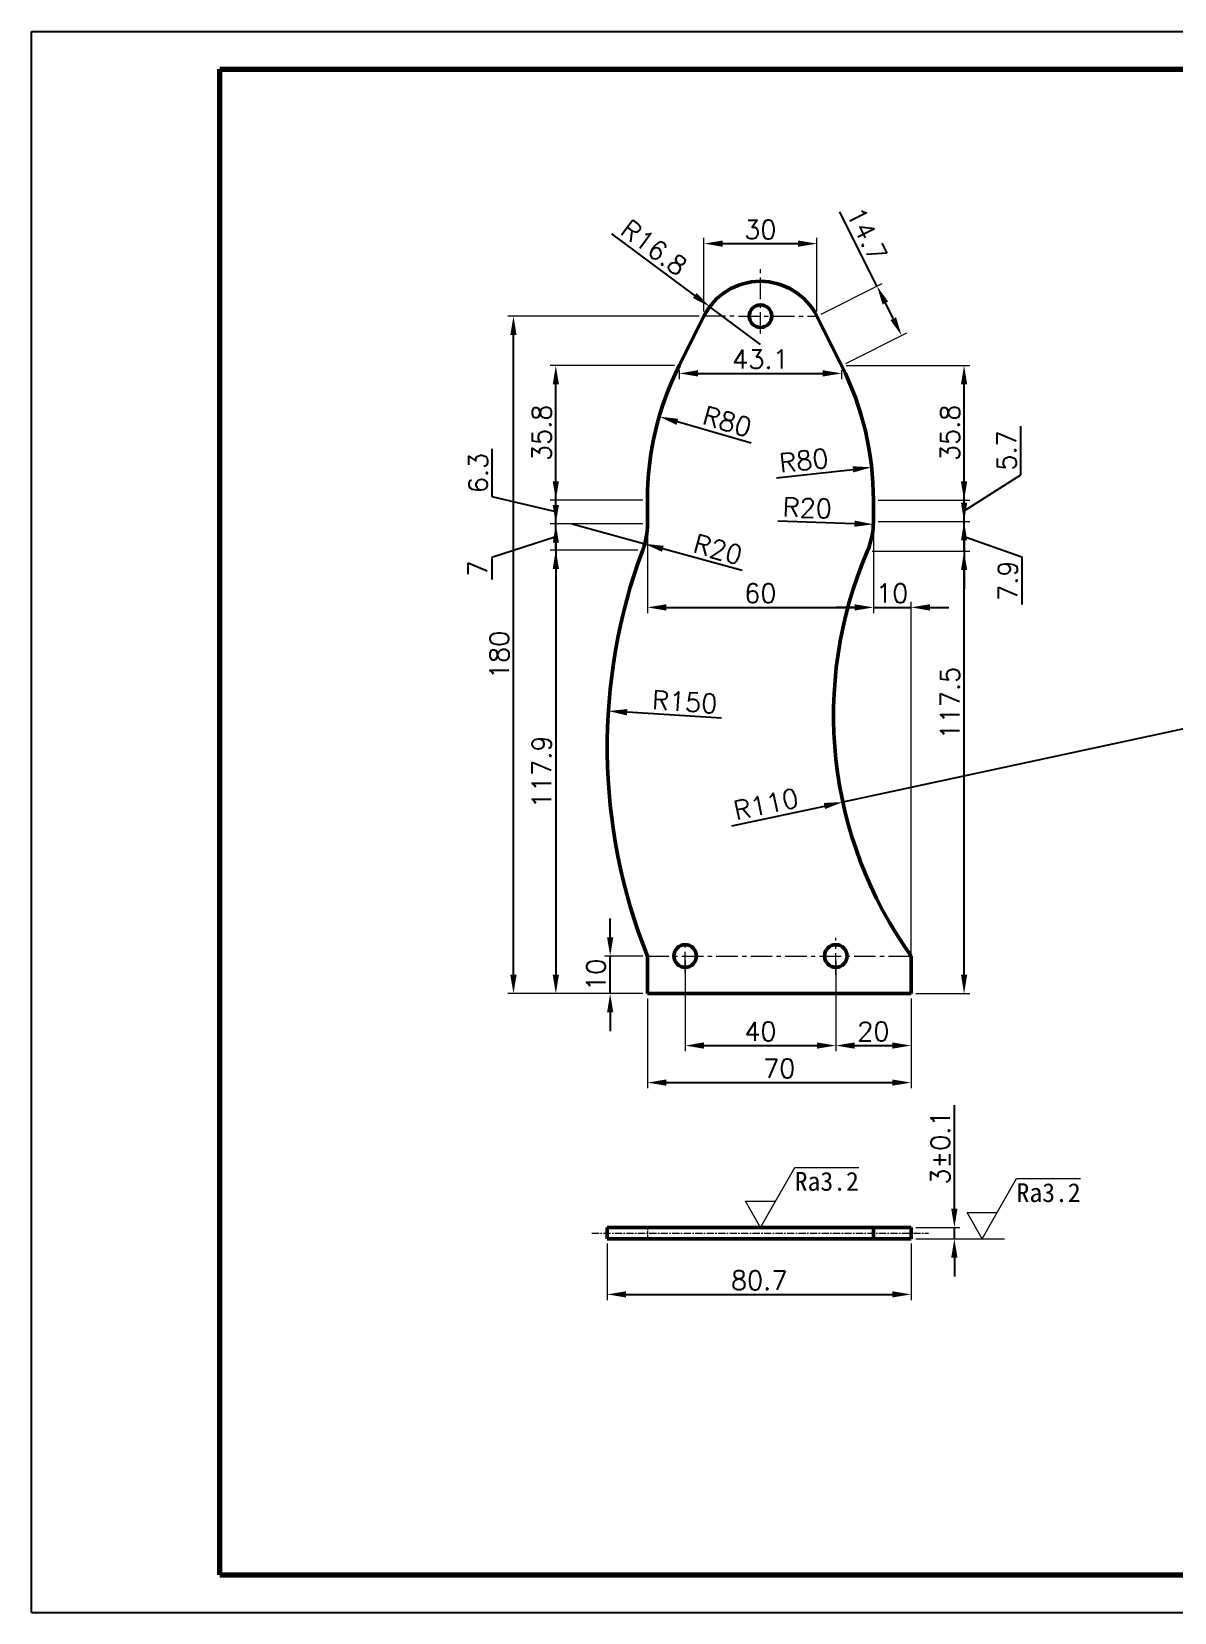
# Model space of a CAD drawing. Header units: millimetres. Extents: x 680 to 977, y 516 to 726.
# Drawn here: x 680 to 831.8, y 516.3 to 726.3 of the extents above; entities that cross this region are included whole.
import ezdxf

# ---------------------------------------------------------------- set-up
doc = ezdxf.new("R2010")
doc.units = ezdxf.units.MM
doc.header["$LTSCALE"] = 0.3
doc.linetypes.add('ACAD_ISO02W100', pattern=[15, 12, -3])
doc.linetypes.add('CENTER', pattern=[50.8, 31.75, -6.35, 6.35, -6.35])
for name, color, linetype, lineweight in [('尺寸线', 6, 'Continuous', 18), ('尺寸线 @ 1', 6, 'Continuous', 18), ('粗实线', 7, 'Continuous', 50), ('细点画线', 1, 'CENTER', 18), ('虚线', 2, 'ACAD_ISO02W100', 18)]:
    doc.layers.add(name, color=color, linetype=linetype, lineweight=lineweight)
doc.styles.add('我的样式', font='romans.shx', dxfattribs={"height": 2.5, "bigfont": 'chineset.shx'})
doc.dimstyles.new('我的样式', dxfattribs={"dimtxt": 2.5, "dimasz": 2.5, "dimexe": 0.75, "dimexo": 0.625, "dimtad": 1, "dimdec": 1, "dimlfac": 2, "dimdsep": 46, "dimtxsty": '我的样式', "dimcen": 2.5, "dimclrd": 256, "dimclre": 256, "dimclrt": 256, "dimadec": 0, "dimazin": 0, "dimtp": 0.018, "dimtm": 0.018, "dimtfac": 1, "dimtdec": 1, "dimtmove": 0, "dimatfit": 3, "dimfxl": 1, "dimlwd": 25, "dimlwe": 18, "dimarcsym": 0})

# ---------------------------------------------------------------- blocks, each defined once
blk = doc.blocks.new('*D11')
at = {"layer": 'Defpoints', "color": 0, "transparency": 16777216}
for p in [(761.79, 598.54), (796.79, 598.54), (796.79, 586.72)]:
    blk.add_point(p, dxfattribs=at)
at = {"layer": '尺寸线', "linetype": 'Continuous', "lineweight": 18, "transparency": 16777216}
for p, q in [((761.79, 597.91), (761.79, 585.97)), ((796.79, 597.91), (796.79, 585.97))]:
    blk.add_line(p, q, dxfattribs=at)
at = {"layer": '尺寸线', "linetype": 'Continuous', "lineweight": 25, "transparency": 16777216}
blk.add_line((764.29, 586.72), (794.29, 586.72), dxfattribs=at)
at = {"layer": '尺寸线', "transparency": 16777216}
for points in [[(764.29, 587.14), (764.29, 586.31), (761.79, 586.72)], [(794.29, 587.14), (794.29, 586.31), (796.79, 586.72)]]:
    blk.add_solid(points, dxfattribs=at)
at = {"layer": '尺寸线', "transparency": 16777216, "insert": (779.29, 588.6), "char_height": 2.5, "attachment_point": 5, "style": '我的样式'}
blk.add_mtext('70', dxfattribs=at)
blk = doc.blocks.new('*D12')
at = {"layer": 'Defpoints', "color": 0, "transparency": 16777216}
for p in [(766.79, 603.54), (786.79, 603.54), (786.79, 591.64)]:
    blk.add_point(p, dxfattribs=at)
at = {"layer": '尺寸线', "linetype": 'Continuous', "lineweight": 18, "transparency": 16777216}
for p, q in [((766.79, 602.91), (766.79, 590.89)), ((786.79, 602.91), (786.79, 590.89))]:
    blk.add_line(p, q, dxfattribs=at)
at = {"layer": '尺寸线', "linetype": 'Continuous', "lineweight": 25, "transparency": 16777216}
blk.add_line((769.29, 591.64), (784.29, 591.64), dxfattribs=at)
at = {"layer": '尺寸线', "transparency": 16777216}
for points in [[(769.29, 592.06), (769.29, 591.23), (766.79, 591.64)], [(784.29, 592.06), (784.29, 591.23), (786.79, 591.64)]]:
    blk.add_solid(points, dxfattribs=at)
at = {"layer": '尺寸线', "transparency": 16777216, "insert": (776.79, 593.52), "char_height": 2.5, "attachment_point": 5, "style": '我的样式'}
blk.add_mtext('40', dxfattribs=at)
blk = doc.blocks.new('*D13')
at = {"layer": 'Defpoints', "color": 0, "transparency": 16777216}
for p in [(786.79, 603.54), (796.79, 598.54), (796.79, 591.64)]:
    blk.add_point(p, dxfattribs=at)
at = {"layer": '尺寸线', "linetype": 'Continuous', "lineweight": 18, "transparency": 16777216}
for p, q in [((786.79, 602.91), (786.79, 590.89)), ((796.79, 597.91), (796.79, 590.89))]:
    blk.add_line(p, q, dxfattribs=at)
at = {"layer": '尺寸线', "linetype": 'Continuous', "lineweight": 25, "transparency": 16777216}
blk.add_line((789.29, 591.64), (794.29, 591.64), dxfattribs=at)
at = {"layer": '尺寸线', "transparency": 16777216}
for points in [[(789.29, 592.06), (789.29, 591.23), (786.79, 591.64)], [(794.29, 592.06), (794.29, 591.23), (796.79, 591.64)]]:
    blk.add_solid(points, dxfattribs=at)
at = {"layer": '尺寸线', "transparency": 16777216, "insert": (791.79, 593.52), "char_height": 2.5, "attachment_point": 5, "style": '我的样式'}
blk.add_mtext('20', dxfattribs=at)
blk = doc.blocks.new('*D14')
at = {"layer": 'Defpoints', "color": 0, "transparency": 16777216}
for p in [(756.46, 565.97), (796.79, 565.97), (796.79, 558.59)]:
    blk.add_point(p, dxfattribs=at)
at = {"layer": '尺寸线', "linetype": 'Continuous', "lineweight": 18, "transparency": 16777216}
for p, q in [((756.46, 565.34), (756.46, 557.84)), ((796.79, 565.34), (796.79, 557.84))]:
    blk.add_line(p, q, dxfattribs=at)
at = {"layer": '尺寸线', "linetype": 'Continuous', "lineweight": 25, "transparency": 16777216}
blk.add_line((758.96, 558.59), (794.29, 558.59), dxfattribs=at)
at = {"layer": '尺寸线', "transparency": 16777216}
for points in [[(758.96, 559), (758.96, 558.17), (756.46, 558.59)], [(794.29, 559), (794.29, 558.17), (796.79, 558.59)]]:
    blk.add_solid(points, dxfattribs=at)
at = {"layer": '尺寸线', "transparency": 16777216, "insert": (776.63, 560.46), "char_height": 2.5, "attachment_point": 5, "style": '我的样式'}
blk.add_mtext('80.7', dxfattribs=at)
blk = doc.blocks.new('*D16')
at = {"layer": 'Defpoints', "color": 0, "transparency": 16777216}
for p in [(796.79, 567.47), (802.54, 567.47), (796.79, 565.97)]:
    blk.add_point(p, dxfattribs=at)
at = {"layer": '尺寸线', "linetype": 'Continuous', "lineweight": 25, "transparency": 16777216}
for p, q in [((802.54, 569.97), (802.54, 583.72)), ((802.54, 565.97), (802.54, 567.47)), ((802.54, 563.47), (802.54, 560.97))]:
    blk.add_line(p, q, dxfattribs=at)
at = {"layer": '尺寸线', "linetype": 'Continuous', "lineweight": 18, "transparency": 16777216}
for p, q in [((797.42, 567.47), (803.29, 567.47)), ((797.42, 565.97), (803.29, 565.97))]:
    blk.add_line(p, q, dxfattribs=at)
at = {"layer": '尺寸线', "transparency": 16777216}
for points in [[(802.13, 569.97), (802.96, 569.97), (802.54, 567.47)], [(802.13, 563.47), (802.96, 563.47), (802.54, 565.97)]]:
    blk.add_solid(points, dxfattribs=at)
at = {"layer": '尺寸线', "transparency": 16777216, "insert": (800.67, 578.09), "char_height": 2.5, "attachment_point": 5, "rotation": 90, "style": '我的样式'}
blk.add_mtext('{\\Fromans,chineset|c134;3%%P0.1}', dxfattribs=at)
blk = doc.blocks.new('*D19')
at = {"layer": 'Defpoints', "color": 0, "transparency": 16777216}
for p in [(763.37, 675.2), (801.79, 664.1)]:
    blk.add_point(p, dxfattribs=at)
at = {"layer": '尺寸线', "linetype": 'Continuous', "lineweight": 25, "transparency": 16777216}
blk.add_line((775.55, 671.68), (765.77, 674.5), dxfattribs=at)
at = {"layer": '尺寸线', "transparency": 16777216}
blk.add_solid([(765.88, 674.9), (765.65, 674.1), (763.37, 675.2)], dxfattribs=at)
at = {"layer": '尺寸线', "transparency": 16777216, "insert": (772.38, 674.55), "char_height": 2.5, "attachment_point": 5, "rotation": 343.8871, "style": '我的样式'}
blk.add_mtext('R80', dxfattribs=at)
blk = doc.blocks.new('*D20')
at = {"layer": 'Defpoints', "color": 0, "transparency": 16777216}
for p in [(791.56, 668.46), (751.79, 664.1)]:
    blk.add_point(p, dxfattribs=at)
at = {"layer": '尺寸线', "linetype": 'Continuous', "lineweight": 25, "transparency": 16777216}
blk.add_line((778.95, 667.08), (789.07, 668.19), dxfattribs=at)
at = {"layer": '尺寸线', "transparency": 16777216}
blk.add_solid([(789.02, 668.6), (789.12, 667.78), (791.56, 668.46)], dxfattribs=at)
at = {"layer": '尺寸线', "transparency": 16777216, "insert": (782.56, 669.36), "char_height": 2.5, "attachment_point": 5, "rotation": 6.2662, "style": '我的样式'}
blk.add_mtext('{\\Fromans,chineset|c134;R80}', dxfattribs=at)
blk = doc.blocks.new('*D21')
at = {"layer": 'Defpoints', "color": 0, "transparency": 16777216}
for p in [(770.07, 689.8), (776.79, 684.79)]:
    blk.add_point(p, dxfattribs=at)
at = {"layer": '尺寸线', "linetype": 'Continuous', "lineweight": 25, "transparency": 16777216}
for p, q in [((757.04, 699.5), (768.06, 691.29)), ((776.79, 684.79), (770.07, 689.8))]:
    blk.add_line(p, q, dxfattribs=at)
at = {"layer": '尺寸线', "transparency": 16777216}
blk.add_solid([(768.31, 691.63), (767.82, 690.96), (770.07, 689.8)], dxfattribs=at)
at = {"layer": '尺寸线', "transparency": 16777216, "insert": (762.67, 697.65), "char_height": 2.5, "attachment_point": 5, "rotation": 323.3248, "style": '我的样式'}
blk.add_mtext('R16.8', dxfattribs=at)
blk = doc.blocks.new('*D22')
at = {"layer": 'Defpoints', "color": 0, "transparency": 16777216}
for p in [(841.51, 635.57), (787.74, 623.99)]:
    blk.add_point(p, dxfattribs=at)
at = {"layer": '尺寸线', "linetype": 'Continuous', "lineweight": 25, "transparency": 16777216}
for p, q in [((841.51, 635.57), (787.74, 623.99)), ((773.02, 620.82), (785.3, 623.46))]:
    blk.add_line(p, q, dxfattribs=at)
at = {"layer": '尺寸线', "transparency": 16777216}
blk.add_solid([(785.21, 623.87), (785.38, 623.06), (787.74, 623.99)], dxfattribs=at)
at = {"layer": '尺寸线', "transparency": 16777216, "insert": (777.54, 623.71), "char_height": 2.5, "attachment_point": 5, "rotation": 12.1523, "style": '我的样式'}
blk.add_mtext('R110', dxfattribs=at)
blk = doc.blocks.new('*D23')
at = {"layer": 'Defpoints', "color": 0, "transparency": 16777216}
for p in [(751.79, 660.95), (761.43, 658.3)]:
    blk.add_point(p, dxfattribs=at)
at = {"layer": '尺寸线', "linetype": 'Continuous', "lineweight": 25, "transparency": 16777216}
for p, q in [((751.79, 660.95), (761.43, 658.3)), ((774.35, 654.74), (763.84, 657.63))]:
    blk.add_line(p, q, dxfattribs=at)
at = {"layer": '尺寸线', "transparency": 16777216}
blk.add_solid([(763.96, 658.03), (763.73, 657.23), (761.43, 658.3)], dxfattribs=at)
at = {"layer": '尺寸线', "transparency": 16777216, "insert": (771.15, 657.56), "char_height": 2.5, "attachment_point": 5, "rotation": 344.5847, "style": '我的样式'}
blk.add_mtext('R20', dxfattribs=at)
blk = doc.blocks.new('*D24')
at = {"layer": 'Defpoints', "color": 0, "transparency": 16777216}
for p in [(761.17, 657.47), (749.63, 598.54), (761.79, 598.54)]:
    blk.add_point(p, dxfattribs=at)
at = {"layer": '尺寸线', "linetype": 'Continuous', "lineweight": 18, "transparency": 16777216}
for p, q in [((760.54, 657.47), (748.88, 657.47)), ((761.17, 598.54), (748.88, 598.54))]:
    blk.add_line(p, q, dxfattribs=at)
at = {"layer": '尺寸线', "linetype": 'Continuous', "lineweight": 25, "transparency": 16777216}
blk.add_line((749.63, 654.97), (749.63, 601.04), dxfattribs=at)
at = {"layer": '尺寸线', "transparency": 16777216}
for points in [[(749.22, 654.97), (750.05, 654.97), (749.63, 657.47)], [(749.22, 601.04), (750.05, 601.04), (749.63, 598.54)]]:
    blk.add_solid(points, dxfattribs=at)
at = {"layer": '尺寸线', "transparency": 16777216, "insert": (747.76, 628), "char_height": 2.5, "attachment_point": 5, "rotation": 90, "style": '我的样式'}
blk.add_mtext('117.9', dxfattribs=at)
blk = doc.blocks.new('*D25')
at = {"layer": 'Defpoints', "color": 0, "transparency": 16777216}
for p in [(784.29, 698.18), (769.29, 688.54), (784.29, 688.54)]:
    blk.add_point(p, dxfattribs=at)
at = {"layer": '尺寸线', "linetype": 'Continuous', "lineweight": 18, "transparency": 16777216}
for p, q in [((769.29, 689.16), (769.29, 698.93)), ((784.29, 689.16), (784.29, 698.93))]:
    blk.add_line(p, q, dxfattribs=at)
at = {"layer": '尺寸线', "linetype": 'Continuous', "lineweight": 25, "transparency": 16777216}
blk.add_line((771.79, 698.18), (781.79, 698.18), dxfattribs=at)
at = {"layer": '尺寸线', "transparency": 16777216}
for points in [[(771.79, 698.59), (771.79, 697.76), (769.29, 698.18)], [(781.79, 698.59), (781.79, 697.76), (784.29, 698.18)]]:
    blk.add_solid(points, dxfattribs=at)
at = {"layer": '尺寸线', "transparency": 16777216, "insert": (776.79, 700.05), "char_height": 2.5, "attachment_point": 5, "style": '我的样式'}
blk.add_mtext('30', dxfattribs=at)
blk = doc.blocks.new('*D26')
at = {"layer": 'Defpoints', "color": 0, "transparency": 16777216}
for p in [(766.02, 681.99), (787.57, 681.99), (787.57, 680.94)]:
    blk.add_point(p, dxfattribs=at)
at = {"layer": '尺寸线', "linetype": 'Continuous', "lineweight": 18, "transparency": 16777216}
for p, q in [((766.02, 681.36), (766.02, 680.19)), ((787.57, 681.36), (787.57, 680.19))]:
    blk.add_line(p, q, dxfattribs=at)
at = {"layer": '尺寸线', "linetype": 'Continuous', "lineweight": 25, "transparency": 16777216}
blk.add_line((768.52, 680.94), (785.07, 680.94), dxfattribs=at)
at = {"layer": '尺寸线', "transparency": 16777216}
for points in [[(768.52, 681.36), (768.52, 680.52), (766.02, 680.94)], [(785.07, 681.36), (785.07, 680.52), (787.57, 680.94)]]:
    blk.add_solid(points, dxfattribs=at)
at = {"layer": '尺寸线', "transparency": 16777216, "insert": (776.79, 682.82), "char_height": 2.5, "attachment_point": 5, "style": '我的样式'}
blk.add_mtext('43.1', dxfattribs=at)
blk = doc.blocks.new('*D27')
at = {"layer": 'Defpoints', "color": 0, "transparency": 16777216}
for p in [(761.79, 662.53), (791.79, 662.67), (791.79, 649.85)]:
    blk.add_point(p, dxfattribs=at)
at = {"layer": '尺寸线', "linetype": 'Continuous', "lineweight": 18, "transparency": 16777216}
for p, q in [((761.79, 661.9), (761.79, 649.1)), ((791.79, 662.05), (791.79, 649.1))]:
    blk.add_line(p, q, dxfattribs=at)
at = {"layer": '尺寸线', "linetype": 'Continuous', "lineweight": 25, "transparency": 16777216}
blk.add_line((764.29, 649.85), (789.29, 649.85), dxfattribs=at)
at = {"layer": '尺寸线', "transparency": 16777216}
for points in [[(764.29, 650.27), (764.29, 649.43), (761.79, 649.85)], [(789.29, 650.27), (789.29, 649.43), (791.79, 649.85)]]:
    blk.add_solid(points, dxfattribs=at)
at = {"layer": '尺寸线', "transparency": 16777216, "insert": (776.79, 651.73), "char_height": 2.5, "attachment_point": 5, "style": '我的样式'}
blk.add_mtext('60', dxfattribs=at)
blk = doc.blocks.new('*D28')
at = {"layer": 'Defpoints', "color": 0, "transparency": 16777216}
for p in [(784.29, 688.54), (795.54, 685.97), (787.57, 681.99)]:
    blk.add_point(p, dxfattribs=at)
at = {"layer": '尺寸线', "linetype": 'Continuous', "lineweight": 25, "transparency": 16777216}
for p, q in [((792.27, 692.53), (787.34, 702.38)), ((794.43, 688.21), (793.39, 690.29))]:
    blk.add_line(p, q, dxfattribs=at)
at = {"layer": '尺寸线', "linetype": 'Continuous', "lineweight": 18, "transparency": 16777216}
for p, q in [((784.85, 688.82), (792.94, 692.86)), ((788.13, 682.26), (796.22, 686.31))]:
    blk.add_line(p, q, dxfattribs=at)
at = {"layer": '尺寸线', "transparency": 16777216}
for points in [[(793.76, 690.48), (793.01, 690.1), (792.27, 692.53)], [(794.8, 688.39), (794.05, 688.02), (795.54, 685.97)]]:
    blk.add_solid(points, dxfattribs=at)
at = {"layer": '尺寸线', "transparency": 16777216, "insert": (790.92, 699.41), "char_height": 2.5, "attachment_point": 5, "rotation": 296.5651, "style": '我的样式'}
blk.add_mtext('14.7', dxfattribs=at)
blk = doc.blocks.new('*D29')
at = {"layer": 'Defpoints', "color": 0, "transparency": 16777216}
for p in [(756.85, 603.54), (761.79, 603.54), (761.79, 598.54)]:
    blk.add_point(p, dxfattribs=at)
at = {"layer": '尺寸线', "linetype": 'Continuous', "lineweight": 25, "transparency": 16777216}
for p, q in [((756.85, 606.04), (756.85, 608.54)), ((756.85, 598.54), (756.85, 603.54)), ((756.85, 596.04), (756.85, 593.54))]:
    blk.add_line(p, q, dxfattribs=at)
at = {"layer": '尺寸线', "linetype": 'Continuous', "lineweight": 18, "transparency": 16777216}
for p, q in [((761.17, 603.54), (756.1, 603.54)), ((761.17, 598.54), (756.1, 598.54))]:
    blk.add_line(p, q, dxfattribs=at)
at = {"layer": '尺寸线', "transparency": 16777216}
for points in [[(756.43, 606.04), (757.26, 606.04), (756.85, 603.54)], [(756.43, 596.04), (757.26, 596.04), (756.85, 598.54)]]:
    blk.add_solid(points, dxfattribs=at)
at = {"layer": '尺寸线', "transparency": 16777216, "insert": (754.97, 601.04), "char_height": 2.5, "attachment_point": 5, "rotation": 90, "style": '我的样式'}
blk.add_mtext('10', dxfattribs=at)
blk = doc.blocks.new('*D30')
at = {"layer": 'Defpoints', "color": 0, "transparency": 16777216}
for p in [(744.01, 688.54), (769.29, 688.54), (761.79, 598.54)]:
    blk.add_point(p, dxfattribs=at)
at = {"layer": '尺寸线', "linetype": 'Continuous', "lineweight": 18, "transparency": 16777216}
for p, q in [((768.67, 688.54), (743.26, 688.54)), ((761.17, 598.54), (743.26, 598.54))]:
    blk.add_line(p, q, dxfattribs=at)
at = {"layer": '尺寸线', "linetype": 'Continuous', "lineweight": 25, "transparency": 16777216}
blk.add_line((744.01, 601.04), (744.01, 686.04), dxfattribs=at)
at = {"layer": '尺寸线', "transparency": 16777216}
for points in [[(743.59, 686.04), (744.42, 686.04), (744.01, 688.54)], [(743.59, 601.04), (744.42, 601.04), (744.01, 598.54)]]:
    blk.add_solid(points, dxfattribs=at)
at = {"layer": '尺寸线', "transparency": 16777216, "insert": (742.13, 643.54), "char_height": 2.5, "attachment_point": 5, "rotation": 90, "style": '我的样式'}
blk.add_mtext('180', dxfattribs=at)
blk = doc.blocks.new('*D31')
at = {"layer": 'Defpoints', "color": 0, "transparency": 16777216}
for p in [(791.79, 662.67), (796.79, 649.85), (796.79, 598.54)]:
    blk.add_point(p, dxfattribs=at)
at = {"layer": '尺寸线', "linetype": 'Continuous', "lineweight": 18, "transparency": 16777216}
for p, q in [((791.79, 662.05), (791.79, 649.1)), ((796.79, 599.16), (796.79, 650.6))]:
    blk.add_line(p, q, dxfattribs=at)
at = {"layer": '尺寸线', "linetype": 'Continuous', "lineweight": 25, "transparency": 16777216}
for p, q in [((789.29, 649.85), (786.79, 649.85)), ((791.79, 649.85), (796.79, 649.85)), ((799.29, 649.85), (801.79, 649.85))]:
    blk.add_line(p, q, dxfattribs=at)
at = {"layer": '尺寸线', "transparency": 16777216}
for points in [[(789.29, 650.27), (789.29, 649.43), (791.79, 649.85)], [(799.29, 650.27), (799.29, 649.43), (796.79, 649.85)]]:
    blk.add_solid(points, dxfattribs=at)
at = {"layer": '尺寸线', "transparency": 16777216, "insert": (794.29, 651.73), "char_height": 2.5, "attachment_point": 5, "style": '我的样式'}
blk.add_mtext('10', dxfattribs=at)
blk = doc.blocks.new('*D32')
at = {"layer": 'Defpoints', "color": 0, "transparency": 16777216}
for p in [(781.79, 661.25), (791.79, 660.89)]:
    blk.add_point(p, dxfattribs=at)
at = {"layer": '尺寸线', "linetype": 'Continuous', "lineweight": 25, "transparency": 16777216}
blk.add_line((779.12, 661.34), (789.29, 660.98), dxfattribs=at)
at = {"layer": '尺寸线', "transparency": 16777216}
blk.add_solid([(789.3, 661.39), (789.27, 660.56), (791.79, 660.89)], dxfattribs=at)
at = {"layer": '尺寸线', "transparency": 16777216, "insert": (783.02, 663.08), "char_height": 2.5, "attachment_point": 5, "rotation": 357.9457, "style": '我的样式'}
blk.add_mtext('R20', dxfattribs=at)
blk = doc.blocks.new('*D33')
at = {"layer": 'Defpoints', "color": 0, "transparency": 16777216}
for p in [(790.98, 657.3), (803.83, 657.3), (796.79, 598.54)]:
    blk.add_point(p, dxfattribs=at)
at = {"layer": '尺寸线', "linetype": 'Continuous', "lineweight": 18, "transparency": 16777216}
for p, q in [((791.61, 657.3), (804.58, 657.3)), ((797.42, 598.54), (804.58, 598.54))]:
    blk.add_line(p, q, dxfattribs=at)
at = {"layer": '尺寸线', "linetype": 'Continuous', "lineweight": 25, "transparency": 16777216}
blk.add_line((803.83, 601.04), (803.83, 654.8), dxfattribs=at)
at = {"layer": '尺寸线', "transparency": 16777216}
for points in [[(803.42, 654.8), (804.25, 654.8), (803.83, 657.3)], [(803.42, 601.04), (804.25, 601.04), (803.83, 598.54)]]:
    blk.add_solid(points, dxfattribs=at)
at = {"layer": '尺寸线', "transparency": 16777216, "insert": (801.96, 637.14), "char_height": 2.5, "attachment_point": 5, "rotation": 90, "style": '我的样式'}
blk.add_mtext('117.5', dxfattribs=at)
blk = doc.blocks.new('*D34')
at = {"layer": 'Defpoints', "color": 0, "transparency": 16777216}
for p in [(791.79, 661.25), (803.83, 661.25), (790.98, 657.3)]:
    blk.add_point(p, dxfattribs=at)
at = {"layer": '尺寸线', "linetype": 'Continuous', "lineweight": 25, "transparency": 16777216}
for p, q in [((803.83, 663.75), (803.83, 666.25)), ((803.83, 657.3), (803.83, 661.25)), ((803.83, 657.3), (803.83, 661.25)), ((803.83, 659.27), (811.51, 656.58)), ((811.51, 656.58), (811.51, 650.22)), ((803.83, 654.8), (803.83, 652.3))]:
    blk.add_line(p, q, dxfattribs=at)
at = {"layer": '尺寸线', "linetype": 'Continuous', "lineweight": 18, "transparency": 16777216}
for p, q in [((792.42, 661.25), (804.58, 661.25)), ((791.61, 657.3), (804.58, 657.3))]:
    blk.add_line(p, q, dxfattribs=at)
at = {"layer": '尺寸线', "transparency": 16777216}
for points in [[(803.42, 663.75), (804.25, 663.75), (803.83, 661.25)], [(803.42, 654.8), (804.25, 654.8), (803.83, 657.3)]]:
    blk.add_solid(points, dxfattribs=at)
at = {"layer": '尺寸线', "transparency": 16777216, "insert": (809.64, 653.4), "char_height": 2.5, "attachment_point": 5, "rotation": 90, "style": '我的样式'}
blk.add_mtext('7.9', dxfattribs=at)
blk = doc.blocks.new('*D35')
at = {"layer": 'Defpoints', "color": 0, "transparency": 16777216}
for p in [(749.63, 660.95), (761.79, 660.95), (761.17, 657.47)]:
    blk.add_point(p, dxfattribs=at)
at = {"layer": '尺寸线', "linetype": 'Continuous', "lineweight": 25, "transparency": 16777216}
for p, q in [((749.63, 663.45), (749.63, 665.95)), ((749.63, 657.47), (749.63, 660.95)), ((749.63, 657.47), (749.63, 660.95)), ((749.63, 659.21), (741.12, 656.47)), ((741.12, 656.47), (741.12, 653.55)), ((749.63, 654.97), (749.63, 652.47))]:
    blk.add_line(p, q, dxfattribs=at)
at = {"layer": '尺寸线', "linetype": 'Continuous', "lineweight": 18, "transparency": 16777216}
for p, q in [((761.17, 660.95), (748.88, 660.95)), ((760.54, 657.47), (748.88, 657.47))]:
    blk.add_line(p, q, dxfattribs=at)
at = {"layer": '尺寸线', "transparency": 16777216}
for points in [[(749.22, 663.45), (750.05, 663.45), (749.63, 660.95)], [(749.22, 654.97), (750.05, 654.97), (749.63, 657.47)]]:
    blk.add_solid(points, dxfattribs=at)
at = {"layer": '尺寸线', "transparency": 16777216, "insert": (739.25, 655.01), "char_height": 2.5, "attachment_point": 5, "rotation": 90, "style": '我的样式'}
blk.add_mtext('7', dxfattribs=at)
blk = doc.blocks.new('*D36')
at = {"layer": 'Defpoints', "color": 0, "transparency": 16777216}
for p in [(749.63, 664.1), (761.79, 664.1), (761.79, 660.95)]:
    blk.add_point(p, dxfattribs=at)
at = {"layer": '尺寸线', "linetype": 'Continuous', "lineweight": 25, "transparency": 16777216}
for p, q in [((741.2, 664.53), (741.2, 670.9)), ((749.63, 666.6), (749.63, 669.1)), ((749.63, 662.53), (741.2, 664.53)), ((749.63, 660.95), (749.63, 664.1)), ((749.63, 660.95), (749.63, 664.1)), ((749.63, 658.45), (749.63, 655.95))]:
    blk.add_line(p, q, dxfattribs=at)
at = {"layer": '尺寸线', "linetype": 'Continuous', "lineweight": 18, "transparency": 16777216}
for p, q in [((761.17, 664.1), (748.88, 664.1)), ((761.17, 660.95), (748.88, 660.95))]:
    blk.add_line(p, q, dxfattribs=at)
at = {"layer": '尺寸线', "transparency": 16777216}
for points in [[(749.22, 666.6), (750.05, 666.6), (749.63, 664.1)], [(749.22, 658.45), (750.05, 658.45), (749.63, 660.95)]]:
    blk.add_solid(points, dxfattribs=at)
at = {"layer": '尺寸线', "transparency": 16777216, "insert": (739.32, 667.71), "char_height": 2.5, "attachment_point": 5, "rotation": 90, "style": '我的样式'}
blk.add_mtext('6.3', dxfattribs=at)
blk = doc.blocks.new('*D37')
at = {"layer": 'Defpoints', "color": 0, "transparency": 16777216}
for p in [(791.79, 664.1), (803.83, 664.1), (791.79, 661.25)]:
    blk.add_point(p, dxfattribs=at)
at = {"layer": '尺寸线', "linetype": 'Continuous', "lineweight": 25, "transparency": 16777216}
for p, q in [((811.35, 667.45), (811.35, 673.94)), ((803.83, 666.6), (803.83, 669.1)), ((803.83, 662.67), (811.35, 667.45)), ((803.83, 661.25), (803.83, 664.1)), ((803.83, 661.25), (803.83, 664.1)), ((803.83, 658.75), (803.83, 656.25))]:
    blk.add_line(p, q, dxfattribs=at)
at = {"layer": '尺寸线', "linetype": 'Continuous', "lineweight": 18, "transparency": 16777216}
for p, q in [((792.42, 664.1), (804.58, 664.1)), ((792.42, 661.25), (804.58, 661.25))]:
    blk.add_line(p, q, dxfattribs=at)
at = {"layer": '尺寸线', "transparency": 16777216}
for points in [[(803.42, 666.6), (804.25, 666.6), (803.83, 664.1)], [(803.42, 658.75), (804.25, 658.75), (803.83, 661.25)]]:
    blk.add_solid(points, dxfattribs=at)
at = {"layer": '尺寸线', "transparency": 16777216, "insert": (809.48, 670.7), "char_height": 2.5, "attachment_point": 5, "rotation": 90, "style": '我的样式'}
blk.add_mtext('5.7', dxfattribs=at)
blk = doc.blocks.new('*D38')
at = {"layer": 'Defpoints', "color": 0, "transparency": 16777216}
for p in [(787.57, 681.99), (803.83, 681.99), (791.79, 664.1)]:
    blk.add_point(p, dxfattribs=at)
at = {"layer": '尺寸线', "linetype": 'Continuous', "lineweight": 18, "transparency": 16777216}
for p, q in [((788.2, 681.99), (804.58, 681.99)), ((792.42, 664.1), (804.58, 664.1))]:
    blk.add_line(p, q, dxfattribs=at)
at = {"layer": '尺寸线', "linetype": 'Continuous', "lineweight": 25, "transparency": 16777216}
blk.add_line((803.83, 666.6), (803.83, 679.49), dxfattribs=at)
at = {"layer": '尺寸线', "transparency": 16777216}
for points in [[(803.42, 679.49), (804.25, 679.49), (803.83, 681.99)], [(803.42, 666.6), (804.25, 666.6), (803.83, 664.1)]]:
    blk.add_solid(points, dxfattribs=at)
at = {"layer": '尺寸线', "transparency": 16777216, "insert": (801.96, 673.04), "char_height": 2.5, "attachment_point": 5, "rotation": 90, "style": '我的样式'}
blk.add_mtext('35.8', dxfattribs=at)
blk = doc.blocks.new('*D39')
at = {"layer": 'Defpoints', "color": 0, "transparency": 16777216}
for p in [(749.63, 681.99), (766.02, 681.99), (761.79, 664.1)]:
    blk.add_point(p, dxfattribs=at)
at = {"layer": '尺寸线', "linetype": 'Continuous', "lineweight": 18, "transparency": 16777216}
for p, q in [((765.39, 681.99), (748.88, 681.99)), ((761.17, 664.1), (748.88, 664.1))]:
    blk.add_line(p, q, dxfattribs=at)
at = {"layer": '尺寸线', "linetype": 'Continuous', "lineweight": 25, "transparency": 16777216}
blk.add_line((749.63, 666.6), (749.63, 679.49), dxfattribs=at)
at = {"layer": '尺寸线', "transparency": 16777216}
for points in [[(749.22, 679.49), (750.05, 679.49), (749.63, 681.99)], [(749.22, 666.6), (750.05, 666.6), (749.63, 664.1)]]:
    blk.add_solid(points, dxfattribs=at)
at = {"layer": '尺寸线', "transparency": 16777216, "insert": (747.76, 673.04), "char_height": 2.5, "attachment_point": 5, "rotation": 90, "style": '我的样式'}
blk.add_mtext('35.8', dxfattribs=at)
blk = doc.blocks.new('*D40')
at = {"layer": 'Defpoints', "color": 0, "transparency": 16777216}
for p in [(756.61, 636.08), (831.46, 631.32)]:
    blk.add_point(p, dxfattribs=at)
at = {"layer": '尺寸线', "linetype": 'Continuous', "lineweight": 25, "transparency": 16777216}
blk.add_line((771.64, 635.12), (759.11, 635.92), dxfattribs=at)
at = {"layer": '尺寸线', "transparency": 16777216}
blk.add_solid([(759.13, 636.34), (759.08, 635.5), (756.61, 636.08)], dxfattribs=at)
at = {"layer": '尺寸线', "transparency": 16777216, "insert": (766.74, 637.31), "char_height": 2.5, "attachment_point": 5, "rotation": 356.3607, "style": '我的样式'}
blk.add_mtext('R150', dxfattribs=at)
blk = doc.blocks.new('Ra3.2')
at = {"layer": '尺寸线'}
for p, q in [((0, 0), (4.56, 8)), ((4.56, 8), (13.06, 8)), ((-2, 3.5), (2, 3.5)), ((0, 0), (-2, 3.5))]:
    blk.add_line(p, q, dxfattribs=at)
at = {"layer": '尺寸线 @ 1', "insert": (4.56, 7.39), "char_height": 2.5, "attachment_point": 1, "style": '我的样式'}
blk.add_mtext_dynamic_manual_height_columns('{\\f@SimSun|b0|i0|c134|p2;Ra3.2}', width=5.0807, gutter_width=12.5, heights=[0], dxfattribs=at)

msp = doc.modelspace()

# ---------------------------------------------------------------- linework, layer by layer
at = {"color": 3, "lineweight": -3}
for p, q in [((680.04, 516.342), (680.04, 726.342)), ((680.04, 726.342), (977.04, 726.342)), ((680.04, 516.342), (977.04, 516.342))]:
    msp.add_line(p, q, dxfattribs=at)
at = {"lineweight": 70}
for p, q in [((705.04, 521.342), (705.04, 721.342)), ((705.04, 721.342), (972.04, 721.342)), ((705.04, 521.342), (972.04, 521.342))]:
    msp.add_line(p, q, dxfattribs=at)
at = {"layer": '尺寸线'}
msp.add_line((803.293, 565.965), (809.198, 565.965), dxfattribs=at)
at = {"layer": '粗实线'}
for p, q in [((769.294, 688.539), (766.017, 681.985)), ((787.572, 681.985), (784.294, 688.539)), ((761.794, 664.097), (761.794, 660.955)), ((791.794, 661.246), (791.794, 664.097)), ((761.794, 603.539), (761.794, 598.539)), ((796.794, 598.539), (796.794, 603.539)), ((761.794, 598.539), (796.794, 598.539)), ((756.46, 567.465), (756.46, 565.965)), ((761.167, 567.465), (756.46, 567.465)), ((761.794, 567.465), (761.167, 567.465)), ((766.017, 567.465), (761.794, 567.465)), ((769.294, 567.465), (766.017, 567.465)), ((784.294, 567.465), (769.294, 567.465)), ((787.572, 567.465), (784.294, 567.465)), ((791.794, 567.465), (787.572, 567.465)), ((791.794, 565.965), (791.794, 567.465)), ((796.794, 567.465), (791.794, 567.465)), ((796.794, 565.965), (796.794, 567.465)), ((761.167, 565.965), (756.46, 565.965)), ((761.794, 565.965), (761.167, 565.965)), ((766.017, 565.965), (761.794, 565.965)), ((769.294, 565.965), (766.017, 565.965)), ((784.294, 565.965), (769.294, 565.965)), ((787.572, 565.965), (784.294, 565.965)), ((791.794, 565.965), (787.572, 565.965)), ((796.794, 565.965), (791.794, 565.965))]:
    msp.add_line(p, q, dxfattribs=at)
for centre in [(776.794, 688.539), (766.794, 603.539), (786.794, 603.539)]:
    msp.add_circle(centre, 1.5, dxfattribs=at)
for centre, radius, start, end in [((776.794, 684.789), 8.385, 26.56505, 153.43495), ((801.794, 664.097), 40, 153.43495, 180), ((751.794, 664.097), 40, 0, 26.56505), ((751.794, 660.955), 10, 339.5942, 0), ((781.794, 661.246), 10, 336.73061, 0), ((831.46, 631.318), 75, 159.5942, 201.73917), ((841.507, 635.567), 55, 156.73061, 215.61396)]:
    msp.add_arc(centre, radius, start, end, dxfattribs=at)
at = {"layer": '细点画线', "ltscale": 0.3}
for p, q in [((776.794, 686.231), (776.794, 695.138)), ((769.312, 688.573), (784.294, 688.539)), ((766.794, 601.256), (766.794, 605.771)), ((786.794, 601.045), (786.794, 605.969)), ((761.794, 603.539), (796.794, 603.539))]:
    msp.add_line(p, q, dxfattribs=at)
at = {"layer": '细点画线', "ltscale": 0.1}
msp.add_line((754.424, 566.715), (799.129, 566.715), dxfattribs=at)
at = {"layer": '虚线', "ltscale": 0.1}
msp.add_line((761.794, 567.465), (761.794, 565.965), dxfattribs=at)

# ---------------------------------------------------------------- block references
at = {"layer": '尺寸线'}
for p in [(776.794, 567.465), (806.245, 565.965)]:
    msp.add_blockref('Ra3.2', p, dxfattribs=at)

# ---------------------------------------------------------------- dimensions: what is measured, and where the dimension line sits
for center, mpoint, picture, middle in [((776.794, 684.789), (770.069, 689.798), '*D21', (762.667, 697.648)), ((841.507, 635.567), (787.74, 623.989), '*D22', (777.54, 623.71))]:
    dim = msp.add_radius_dim(center=center, mpoint=mpoint, dimstyle='我的样式', dxfattribs=at)
    dim.commit()
    dim.dimension.update_dxf_attribs({"geometry": picture, "text_midpoint": middle})
for base, p1, p2, picture, middle in [((784.294, 698.176), (769.294, 688.539), (784.294, 688.539), '*D25', (776.794, 700.051)), ((791.794, 649.85), (761.794, 662.526), (791.794, 662.671), '*D27', (776.794, 651.725)), ((786.794, 591.643), (766.794, 603.539), (786.794, 603.539), '*D12', (776.794, 593.518)), ((796.794, 558.586), (756.46, 565.965), (796.794, 565.965), '*D14', (776.627, 560.461))]:
    dim = msp.add_linear_dim(base=base, p1=p1, p2=p2, dimstyle='我的样式', dxfattribs=at)
    dim.commit()
    dim.dimension.update_dxf_attribs({"geometry": picture, "text_midpoint": middle})
for base, p1, p2, angle, picture, middle, dimtype in [((795.544, 685.972), (784.294, 688.539), (787.572, 681.985), 296.56505, '*D28', (789.246, 698.568), 161), ((744.008, 688.539), (761.794, 598.539), (769.294, 688.539), 90, '*D30', (744.008, 643.539), 160), ((803.832, 657.295), (796.794, 598.539), (790.981, 657.295), 90, '*D33', (803.832, 637.138), 160), ((756.848, 603.539), (761.794, 598.539), (761.794, 603.539), 90, '*D29', (756.848, 601.039), 160)]:
    dim = msp.add_linear_dim(base=base, p1=p1, p2=p2, angle=angle, dimstyle='我的样式', dxfattribs=at)
    dim.commit()
    dim.dimension.update_dxf_attribs({"geometry": picture, "text_midpoint": middle, "dimtype": dimtype})
for base, p1, p2, picture, middle in [((787.572, 680.941), (766.017, 681.985), (787.572, 681.985), '*D26', (776.794, 680.941)), ((796.794, 586.722), (761.794, 598.539), (796.794, 598.539), '*D11', (779.294, 586.722))]:
    dim = msp.add_linear_dim(base=base, p1=p1, p2=p2, dimstyle='我的样式', dxfattribs=at)
    dim.commit()
    dim.dimension.update_dxf_attribs({"geometry": picture, "text_midpoint": middle, "dimtype": 160})
for base, p1, p2, picture, middle in [((749.633, 681.985), (761.794, 664.097), (766.017, 681.985), '*D39', (747.758, 673.041)), ((803.832, 681.985), (791.794, 664.097), (787.572, 681.985), '*D38', (801.957, 673.041))]:
    dim = msp.add_linear_dim(base=base, p1=p1, p2=p2, angle=90, dimstyle='我的样式', override={"dimtmove": 1}, dxfattribs=at)
    dim.commit()
    dim.dimension.update_dxf_attribs({"geometry": picture, "text_midpoint": middle})
for center, mpoint, picture, middle in [((801.794, 664.097), (763.366, 675.198), '*D19', (771.858, 672.745)), ((781.794, 661.246), (791.788, 660.887), '*D32', (782.954, 661.204)), ((751.794, 660.955), (761.435, 658.297), '*D23', (770.648, 655.756)), ((831.46, 631.318), (756.612, 636.079), '*D40', (766.621, 635.442))]:
    dim = msp.add_radius_dim(center=center, mpoint=mpoint, dimstyle='我的样式', dxfattribs=at)
    dim.commit()
    dim.dimension.update_dxf_attribs({"geometry": picture, "text_midpoint": middle, "dimtype": 164})
for base, p1, p2, picture, middle in [((803.832, 664.097), (791.794, 661.246), (791.794, 664.097), '*D37', (811.351, 668.078)), ((749.633, 664.097), (761.794, 660.955), (761.794, 664.097), '*D36', (741.196, 665.155)), ((749.633, 660.955), (761.167, 657.468), (761.794, 660.955), '*D35', (741.12, 655.846)), ((803.832, 661.246), (790.981, 657.295), (791.794, 661.246), '*D34', (811.515, 655.959))]:
    dim = msp.add_linear_dim(base=base, p1=p1, p2=p2, angle=90, dimstyle='我的样式', override={"dimtmove": 1}, dxfattribs=at)
    dim.commit()
    dim.dimension.update_dxf_attribs({"geometry": picture, "text_midpoint": middle, "dimtype": 160})
dim = msp.add_radius_dim(center=(751.794, 664.097), mpoint=(791.555, 668.463), text='{\\Fromans,chineset|c134;<>}', dimstyle='我的样式', dxfattribs=at)
dim.commit()
dim.dimension.update_dxf_attribs({"geometry": '*D20', "text_midpoint": (782.769, 667.498), "dimtype": 164})
for base, p1, picture, middle in [((796.794, 649.85), (791.794, 662.671), '*D31', (794.294, 651.725)), ((796.794, 591.643), (786.794, 603.539), '*D13', (791.794, 593.518))]:
    dim = msp.add_linear_dim(base=base, p1=p1, p2=(796.794, 598.539), dimstyle='我的样式', override={"dimtmove": 1}, dxfattribs=at)
    dim.commit()
    dim.dimension.update_dxf_attribs({"geometry": picture, "text_midpoint": middle})
dim = msp.add_linear_dim(base=(749.633, 598.539), p1=(761.167, 657.468), p2=(761.794, 598.539), angle=90, dimstyle='我的样式', dxfattribs=at)
dim.commit()
dim.dimension.update_dxf_attribs({"geometry": '*D24', "text_midpoint": (747.758, 628.004)})
dim = msp.add_linear_dim(base=(802.543, 567.465), p1=(796.794, 565.965), p2=(796.794, 567.465), angle=90, text='{\\Fromans,chineset|c134;<>%%P0.1}', dimstyle='我的样式', dxfattribs=at)
dim.commit()
dim.dimension.update_dxf_attribs({"geometry": '*D16', "text_midpoint": (800.668, 578.09)})

doc.saveas('drawing.dxf')
